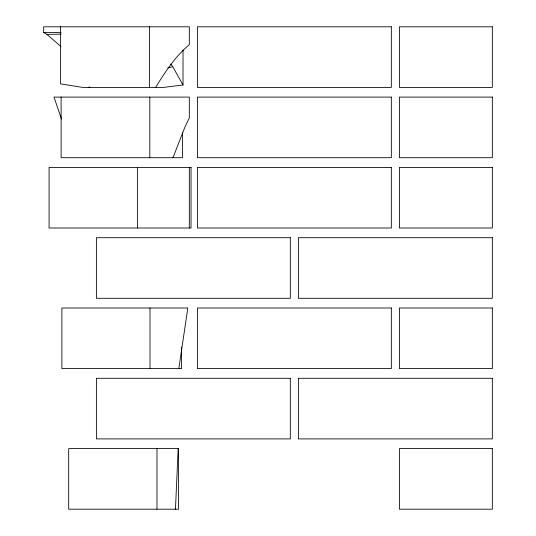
<?xml version="1.0" encoding="UTF-8"?>
<svg xmlns="http://www.w3.org/2000/svg" width="536" height="536" viewBox="0 0 536 536"><rect width="100%" height="100%" fill="white"/><g stroke="black" fill="none" stroke-linecap="round" stroke-linejoin="round"><path stroke-width="0.8" d="M175.46 509.2L178.166 448.599M178.836 368.601L187.814 307.999L61.888 307.999L61.888 368.601L181.61 368.601L181.61 347.013M173.001 157.705L184.933 127.052L189.315 117.94L189.315 97.096L54.009 97.096L61.486 119.066M155.688 87.401C165.061 71.911 175.332 56.381 189.315 44.662L189.315 26.8L43.671 26.8L43.671 32.468L46.94 34.411L60.97 46.525M88.259 87.401L89.887 87.006M167.869 67.904L172.739 66.712L183.017 84.996L163.601 87.401L82.584 87.401L60.608 83.877L60.608 26.8M46.94 34.411L61.158 34.11M43.671 32.468L61.138 32.368M170.75 64.072L172.739 66.712M189.315 167.4L189.315 228.001M183.017 50.076L183.017 84.996M182.414 132.794L182.414 157.705L61.124 157.705L61.124 97.096M156.981 448.599L156.981 509.2M150 307.999L150 368.601M149.819 97.096L149.819 157.705M149.537 26.8L149.537 87.401M137.544 167.4L137.544 228.001M391.327 26.8L197.395 26.8L197.395 87.401L391.327 87.401L391.327 26.8M492.329 26.8L399.407 26.8L399.407 87.401L492.329 87.401L492.329 26.8M391.327 97.096L197.395 97.096L197.395 157.705L391.327 157.705L391.327 97.096M492.329 97.096L399.407 97.096L399.407 157.705L492.329 157.705L492.329 97.096M191.037 167.4L49.084 167.4L49.084 228.001L191.037 228.001L191.037 167.4M391.327 167.4L197.395 167.4L197.395 228.001L391.327 228.001L391.327 167.4M492.329 167.4L399.407 167.4L399.407 228.001L492.329 228.001L492.329 167.4M290.318 237.696L96.393 237.696L96.393 298.304L290.318 298.304L290.318 237.696M492.329 237.696L298.398 237.696L298.398 298.304L492.329 298.304L492.329 237.696M391.327 307.999L197.395 307.999L197.395 368.601L391.327 368.601L391.327 307.999M492.329 307.999L399.407 307.999L399.407 368.601L492.329 368.601L492.329 307.999M290.318 378.295L96.393 378.295L96.393 438.904L290.318 438.904L290.318 378.295M492.329 378.295L298.398 378.295L298.398 438.904L492.329 438.904L492.329 378.295M178.515 448.599L68.688 448.599L68.688 509.2L178.515 509.2L178.515 448.599M492.329 448.599L399.407 448.599L399.407 509.2L492.329 509.2L492.329 448.599"/></g></svg>
